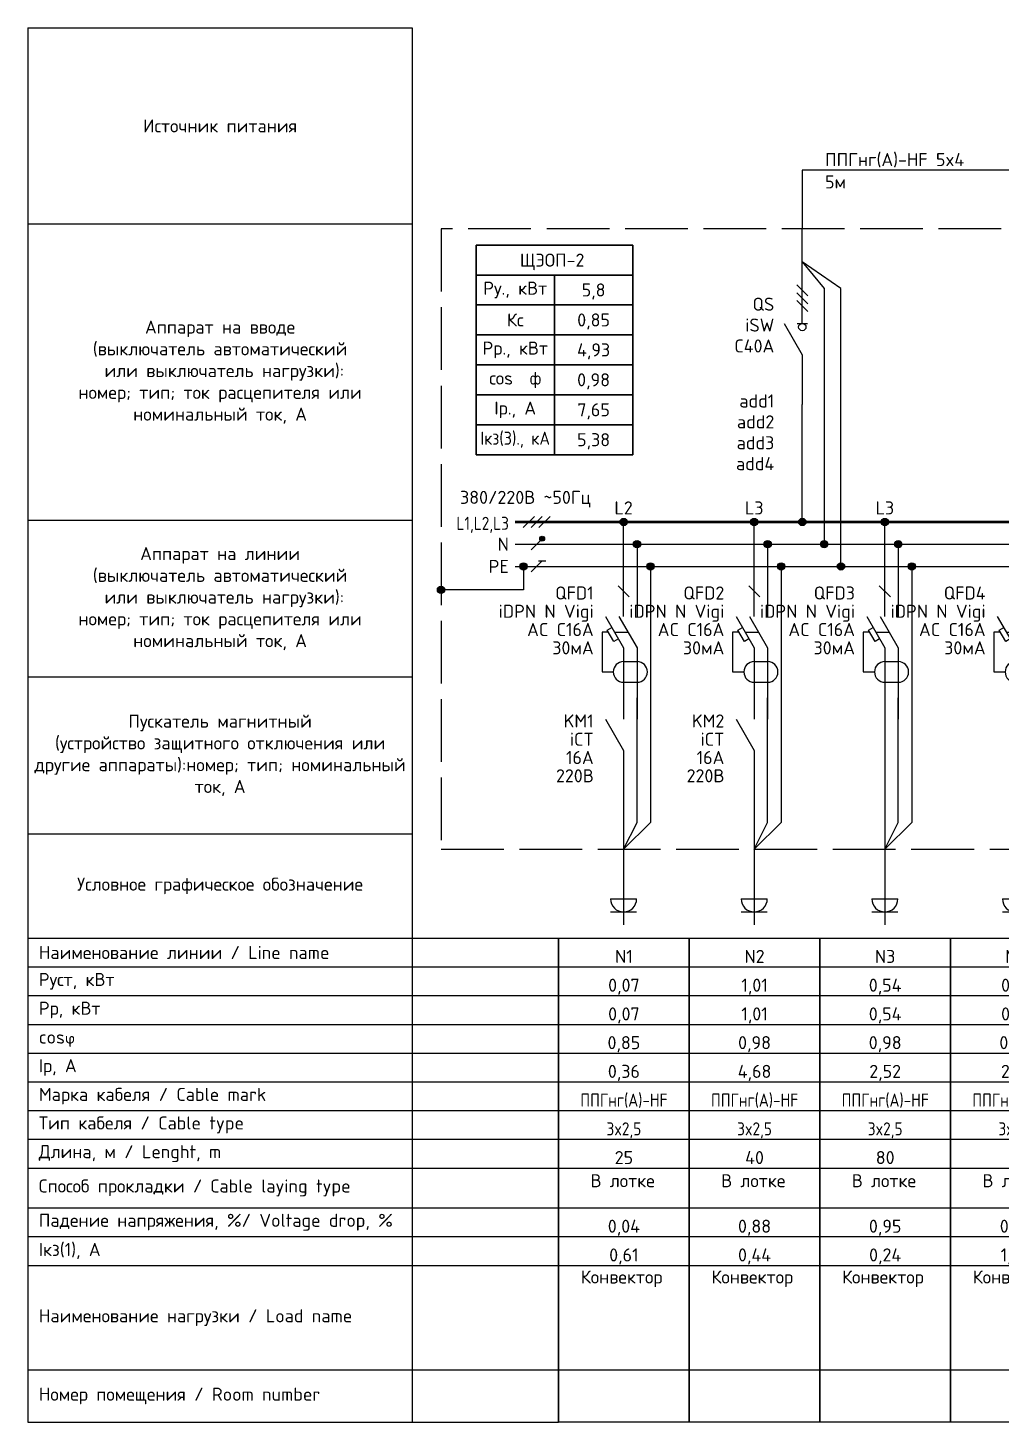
# Model space of a CAD drawing. Header units: millimetres. Extents: x -102 to 310, y -93 to 174.
# Drawn here: x -101.6 to 84.7, y -92.6 to 174.3 of the extents above; entities that cross this region are included whole.
import ezdxf
from ezdxf.enums import TextEntityAlignment as Align

# ---------------------------------------------------------------- set-up
doc = ezdxf.new("R2010")
doc.units = ezdxf.units.MM
doc.linetypes.add('ACAD_ISO02W100', pattern=[15, 12, -3])
for name, color, linetype in [('EM 0.35mm', 5, 'Continuous'), ('EM Text Ru', 8, 'Continuous'), ('EM_Сплошная толстая основная 0.5', 7, 'Continuous'), ('EM_Сплошная тонкая 0.3', 3, 'Continuous'), ('EM_Схема L', 7, 'Continuous'), ('EM_Штриховая 0.2', 1, 'Continuous')]:
    doc.layers.add(name, color=color, linetype=linetype)
doc.layers.add('st_Схема', color=7, linetype='Continuous', lineweight=30)
doc.styles.add('ISOCPEUR', font='isocpeur.ttf')
doc.styles.get("Standard").update_dxf_attribs({"font": 'arial.ttf'})

# ---------------------------------------------------------------- blocks, each defined once
blk = doc.blocks.new('*T3')
at = {"layer": 'EM Text Ru', "color": 1, "linetype": 'ByBlock', "lineweight": -2, "transparency": 16777216}
for p, q in [((0, 0), (101.56, 0)), ((0, 0), (0, -92.64)), ((73.56, 0), (73.56, -92.64)), ((101.56, 0), (101.56, -92.64)), ((0, -5.5), (101.56, -5.5)), ((0, -11), (101.56, -11)), ((0, -16.5), (101.56, -16.5)), ((0, -22), (101.56, -22)), ((0, -27.5), (101.56, -27.5)), ((0, -33), (101.56, -33)), ((0, -38.5), (101.56, -38.5)), ((0, -44), (101.56, -44)), ((0, -51.64), (101.56, -51.64)), ((0, -57.14), (101.56, -57.14)), ((0, -62.64), (101.56, -62.64)), ((0, -82.64), (101.56, -82.64)), ((0, -92.64), (101.56, -92.64))]:
    blk.add_line(p, q, dxfattribs=at)
at = {"layer": 'EM Text Ru', "transparency": 16777216, "char_height": 2.5, "width": 72.56, "attachment_point": 4, "style": 'ISOCPEUR'}
for s, insert in [(' Наименование линии / Line name', (0.5, -2.75)), (' Pуст, кВт', (0.5, -8.25)), (' Рр, кВт', (0.5, -13.75)), (' cos{\\H0.83333x;φ}', (0.5, -19.25)), (' Iр, А', (0.5, -24.75)), (' Марка кабеля / Cable mark', (0.5, -30.25)), (' Тип кабеля / Cable type', (0.5, -35.75)), (' Длина, м / Lenght, m', (0.5, -41.25)), (' Способ прокладки / Сable laying type', (0.5, -47.82)), (' Падение напряжения, %/ Voltage drop, %', (0.5, -54.39)), (' Iкз(1), А', (0.5, -59.89)), (' Наименование нагрузки / Load name', (0.5, -72.64)), (' Номер помещения / Room number', (0.5, -87.64))]:
    blk.add_mtext(s, dxfattribs=dict(at, insert=insert))
blk = doc.blocks.new('*T4')
at = {"layer": 'EM Text Ru', "color": 1, "linetype": 'ByBlock', "lineweight": -2, "transparency": 16777216}
for p, q in [((0, 0), (73.56, 0)), ((0, 0), (0, -174.26)), ((73.56, 0), (73.56, -174.26)), ((0, -37.53), (73.56, -37.53)), ((0, -94.26), (73.56, -94.26)), ((0, -124.26), (73.56, -124.26)), ((0, -154.26), (73.56, -154.26)), ((0, -174.26), (73.56, -174.26))]:
    blk.add_line(p, q, dxfattribs=at)
at = {"layer": 'EM Text Ru', "transparency": 16777216, "char_height": 2.5, "width": 72.56, "attachment_point": 5, "style": 'ISOCPEUR'}
for s, insert in [('Источник питания', (36.78, -18.76)), ('Аппарат на вводе\\P(выключатель автоматический\\P или выключатель нагрузки):\\Pномер; тип; ток расцепителя или \\Pноминальный ток, А', (36.78, -65.9)), ('Аппарат на линии \\P(выключатель автоматический\\P или выключатель нагрузки):\\Pномер; тип; ток расцепителя или \\Pноминальный ток, А', (36.78, -109.26)), ('Пускатель магнитный\\P(устройство защитного отключения или другие аппараты):номер; тип; номинальный ток, А', (36.78, -139.26)), ('Условное графическое обозначение', (36.78, -164.26))]:
    blk.add_mtext(s, dxfattribs=dict(at, insert=insert))
blk = doc.blocks.new('Точка присоединения')
h = blk.add_hatch(color=256)
h.dxf.hatch_style = 1
edge = h.paths.add_edge_path()
edge.add_arc((0, 0), 0.7, 0, 360)
blk.add_circle((0, 0), 0.7)
blk = doc.blocks.new('TOTAL')
at = {"layer": 'st_Схема', "color": 0}
for p, q in [((-15.8, 132.69), (14.2, 132.69)), ((-15.8, 132.69), (-15.8, 92.55)), ((14.2, 132.69), (14.2, 92.55)), ((-15.8, 126.95), (14.2, 126.95)), ((-0.8, 126.95), (-0.8, 92.55)), ((-15.8, 121.22), (14.2, 121.22)), ((-15.8, 115.49), (14.2, 115.49)), ((-15.8, 109.75), (14.2, 109.75)), ((-15.8, 104.02), (14.2, 104.02)), ((-15.8, 98.29), (14.2, 98.29)), ((-15.8, 92.55), (14.2, 92.55))]:
    blk.add_line(p, q, dxfattribs=at)
at = {"style": 'ISOCPEUR'}
blk.add_attdef('PANEL_NAME', text='', height=2.5, dxfattribs=at).set_placement((-1.23, 129.47), align=Align.MIDDLE)
for tag, p in [('PWR', (6.7, 124.09)), ('DEMAND_FACTOR', (6.7, 118.35)), ('PWR_DEMAND', (6.7, 112.62)), ('PWR_FACTOR', (6.7, 106.89)), ('CURRENT', (6.7, 101.15)), ('SHORT_CURRENT', (6.7, 95.42))]:
    blk.add_attdef(tag, text='', height=2.5, dxfattribs=at).set_placement(p, align=Align.MIDDLE_CENTER)
at = {"layer": 'st_Схема', "color": 0, "char_height": 2.5, "attachment_point": 5}
for s, insert, width in [('{\\fISOCPEUR|b0|i0|c0;Pу., кВт', (-8.3, 124.09), 12.6), ('{\\fISOCPEUR|b0|i0|c0;Кс', (-8.3, 118.35), 12.6), ('{\\fISOCPEUR|b0|i0|c0;Рр., кВт', (-8.3, 112.62), 12.6), ('{\\fISOCPEUR|b0|i0|c0;соs  ф', (-8.3, 106.89), 12.6), ('{\\fISOCPEUR|b0|i0|c0;Iр., А', (-8.3, 101.15), 12.6), ('{\\fISOCPEUR|b0|i0|c0|p34;\\W0.9;I\\fISOCPEUR|b0|i0|c204|p34;кз(3)\\fISOCPEUR|b0|i0|c0|p34;., \\fISOCPEUR|b0|i0|c204|p34;кА}', (-8.3, 95.42), 15.6173)]:
    blk.add_mtext(s, dxfattribs=dict(at, insert=insert, width=width))
blk = doc.blocks.new('*U7')
at = {"layer": 'EM_Сплошная тонкая 0.3'}
for points in [[(0, 4.58), (2.57, 9.69), (2.57, 51.47)], [(5.15, 47.22), (5.15, 9.69), (0, 4.58)]]:
    blk.add_lwpolyline(points, dxfattribs=at)
for p in [(2.57, 51.47), (5.15, 47.22)]:
    blk.add_blockref('Точка присоединения', p)
blk = doc.blocks.new('*U29')
h = blk.add_hatch(color=256)
edge = h.paths.add_edge_path()
edge.add_arc((164.42, 147.05), 0.728, 0, 360)
h = blk.add_hatch()
h.set_pattern_fill('ANGLE', color=256, scale=1.2, style=0)
h.set_pattern_definition([(0, (164.417, 147.048), (0, 8.382), [6.096, -2.286]), (90, (164.417, 147.048), (-8.382, 5e-16), [6.096, -2.286])])
edge = h.paths.add_edge_path()
edge.add_arc((164.42, 147.05), 0.366, 0, 180)
edge.add_arc((164.42, 147.05), 0.366, 180, 360)
h = blk.add_hatch(color=256)
h.dxf.hatch_style = 1
edge = h.paths.add_edge_path()
edge.add_arc((46.64, 79.67), 0.7, 0, 360)
h = blk.add_hatch(color=256)
h.dxf.hatch_style = 1
edge = h.paths.add_edge_path()
edge.add_arc((50.83, 75.42), 0.7, 0, 360)
h = blk.add_hatch(color=256)
h.dxf.hatch_style = 1
edge = h.paths.add_edge_path()
edge.add_arc((54.04, 71.17), 0.7, 0, 360)
at = {"layer": 'EM 0.35mm'}
h = blk.add_hatch(color=256, dxfattribs=at)
h.dxf.hatch_style = 1
edge = h.paths.add_edge_path()
edge.add_arc((161.56, 162.62), 0.467, 0, 360)
for p, q in [((146.35, 150.53), (140.34, 147.05)), ((141.57, 148.91), (143.74, 150.16)), ((143.74, 150.16), (144.24, 149.3)), ((142.07, 148.05), (141.57, 148.91)), ((145.34, 146.05), (147.34, 148.05)), ((145.34, 148.05), (147.34, 146.05)), ((146.34, 147.05), (164.42, 147.05)), ((46.64, 117.69), (46.64, 135.77)), ((43.16, 117.7), (46.64, 111.69)), ((45.64, 117.69), (47.64, 117.69)), ((46.64, 111.69), (46.64, 102.14)), ((46.64, 79.67), (46.64, 102.14))]:
    blk.add_line(p, q)
for points in [[(140.34, 147.05), (46.64, 147.05), (46.64, 135.77)], [(150.71, 148.11), (148.59, 145.99)], [(152.21, 148.11), (150.09, 145.99)], [(153.71, 148.11), (151.59, 145.99)], [(45.58, 125.06), (47.7, 122.94)], [(45.58, 123.56), (47.7, 121.44)], [(45.58, 122.06), (47.7, 119.94)]]:
    blk.add_lwpolyline(points)
for centre, radius in [((164.42, 147.05), 0.728), ((46.64, 116.99), 0.7), ((46.64, 79.67), 0.7), ((50.83, 75.42), 0.7), ((54.04, 71.17), 0.7)]:
    blk.add_circle(centre, radius)
for points in [[(165.48, 163.96), (163.36, 166.09)], [(157.31, 162.62), (155.19, 164.74)], [(157.31, 163.34), (157.31, 161.9)], [(161.56, 162.62), (159.44, 164.74)], [(165.48, 162.62), (163.36, 164.74)], [(165.48, 161.27), (163.36, 163.39)]]:
    blk.add_lwpolyline(points, dxfattribs=at)
blk.add_circle((161.56, 162.62), 0.467, dxfattribs=at)
at = {"layer": 'EM_Сплошная толстая основная 0.5', "const_width": 0.6}
blk.add_lwpolyline([(164.42, 168.43), (164.42, 140.07)], dxfattribs=at)
at = {"layer": 'EM_Сплошная тонкая 0.3'}
for p, q in [((54.04, 124.39), (46.64, 129.49)), ((46.64, 129.49), (50.83, 124.39)), ((50.83, 124.39), (50.83, 75.42)), ((54.04, 71.17), (54.04, 124.39))]:
    blk.add_line(p, q, dxfattribs=at)
for points in [[(156.25, 168.43), (156.25, 140.07)], [(160.5, 168.43), (160.5, 140.07)]]:
    blk.add_lwpolyline(points, dxfattribs=at)
at = {"layer": 'EM_Штриховая 0.2', "linetype": 'ACAD_ISO02W100'}
blk.add_lwpolyline([(113.61, 174.26), (186.93, 174.26), (186.93, 138.12), (113.61, 138.12)], close=True, dxfattribs=at)
at = {"rotation": 270}
blk.add_blockref('*U7', (109.03, 147.05), dxfattribs=at)
at = {"style": 'ISOCPEUR'}
blk.add_attdef('MDB_NAME', text='', height=2.5, dxfattribs=at).set_placement((176.04, 169.13), align=Align.BOTTOM_CENTER)
for tag, p in [('MDB-CB_1', (142.24, 166.53)), ('MDB-CB_2', (142.24, 162.53)), ('MDB-CB_3', (142.24, 158.53)), ('MDB-CB_4', (142.24, 154.53))]:
    blk.add_attdef(tag, text='', height=2.5, dxfattribs=at).set_placement(p, align=Align.MIDDLE_CENTER)
blk.add_attdef('CABLE', text='', height=2.5, dxfattribs=at).set_placement((50.99, 147.05), align=Align.BOTTOM_LEFT)
blk.add_attdef('CABLE_LENGHT', text='', height=2.5, dxfattribs=at).set_placement((50.99, 146.02), align=Align.TOP_LEFT)
for tag, p in [('DB-CB_1', (41.28, 121.37)), ('DB-CB_2', (41.28, 117.37)), ('DB-CB_3', (41.28, 113.37)), ('DB-CB_4', (41.28, 109.37)), ('ADD_1', (41.28, 102.84)), ('ADD_2', (41.28, 98.84)), ('ADD_3', (41.28, 94.84)), ('ADD_4', (41.28, 90.84))]:
    blk.add_attdef(tag, text='', height=2.5, dxfattribs=at).set_placement(p, align=Align.MIDDLE_RIGHT)
blk = doc.blocks.new('*U30')
h = blk.add_hatch(color=256)
h.dxf.hatch_style = 1
edge = h.paths.add_edge_path()
edge.add_arc((12.44, 79.67), 0.7, 0, 360)
h = blk.add_hatch(color=256)
h.dxf.hatch_style = 1
edge = h.paths.add_edge_path()
edge.add_arc((15.01, 75.42), 0.7, 0, 360)
h = blk.add_hatch(color=256)
h.dxf.hatch_style = 1
edge = h.paths.add_edge_path()
edge.add_arc((17.59, 71.17), 0.7, 0, 360)
for p, q in [((12.44, 61.59), (12.44, 79.67)), ((8.96, 61.6), (12.44, 55.59)), ((9.32, 58.99), (10.19, 59.49)), ((10.57, 56.82), (9.32, 58.99)), ((11.44, 57.32), (10.57, 56.82)), ((12.44, 55.59), (12.44, 41.91)), ((8.96, 41.91), (12.44, 35.9)), ((12.44, 35.9), (12.44, 26.35)), ((12.44, 26.35), (12.44, 7.53))]:
    blk.add_line(p, q)
at = {"ltscale": 100}
for points in [[(0, 75.42), (25, 75.42)], [(0, 71.17), (25, 71.17)]]:
    blk.add_lwpolyline(points, dxfattribs=at)
blk.add_lwpolyline([(11.38, 67.46), (13.5, 65.34)])
for centre in [(12.44, 79.67), (15.01, 75.42), (17.59, 71.17)]:
    blk.add_circle(centre, 0.7)
at = {"layer": 'EM_Сплошная тонкая 0.3'}
for p, q in [((15.01, 75.42), (15.01, 61.6)), ((11.53, 61.6), (15.01, 55.59)), ((15.01, 55.59), (15.01, 41.91))]:
    blk.add_line(p, q, dxfattribs=at)
for points in [[(17.59, 71.17), (17.59, 22.13), (12.44, 17.02)], [(12.44, 52.95), (15.01, 52.95)], [(12.44, 49), (15.01, 49)], [(12.44, 17.02), (15.01, 22.13), (15.01, 46.04)]]:
    blk.add_lwpolyline(points, dxfattribs=at)
at = {"layer": 'EM_Сплошная тонкая 0.3', "ltscale": 0.5}
for points in [[(9.55, 58.59), (8.31, 58.59), (8.31, 50.97), (10.46, 50.97)], [(10.7, 58.59), (13.27, 58.59)]]:
    blk.add_lwpolyline(points, dxfattribs=at)
at = {"layer": 'EM_Сплошная тонкая 0.3'}
for centre, start, end in [((12.44, 50.97), 90, 270), ((15.01, 50.97), 270, 90)]:
    blk.add_arc(centre, 1.98, start, end, dxfattribs=at)
at = {"layer": 'EM_Схема L', "ltscale": 100, "const_width": 0.5}
blk.add_lwpolyline([(0, 79.67), (25, 79.67)], dxfattribs=at)
at = {"style": 'ISOCPEUR'}
blk.add_attdef('PHASE', text='', height=2.5, dxfattribs=at).set_placement((12.44, 80.37), align=Align.BOTTOM_CENTER)
for tag, p in [('AT1_1', (6.72, 66.08)), ('AT1_2', (6.72, 62.58)), ('AT1_3', (6.72, 59.08)), ('AT1_4', (6.72, 55.58)), ('AT1_5', (6.72, 52.08)), ('AT2_1', (6.72, 41.58)), ('AT2_2', (6.72, 38.08)), ('AT2_3', (6.72, 34.58)), ('AT2_4', (6.72, 31.08))]:
    blk.add_attdef(tag, text='', height=2.5, dxfattribs=at).set_placement(p, align=Align.MIDDLE_RIGHT)
blk = doc.blocks.new('*U31')
for points in [[(9.94, 7.53), (14.94, 7.53)], [(12.44, 7.53), (12.44, 2.53)], [(9.94, 5.03), (14.94, 5.03)]]:
    blk.add_lwpolyline(points)
at = {"color": 1}
blk.add_lwpolyline([(0, 0), (25, 0), (25, -92.64), (0, -92.64)], close=True, dxfattribs=at)
for points in [[(0, -5.5), (25, -5.5)], [(0, -11), (25, -11)], [(0, -16.5), (25, -16.5)], [(0, -22), (25, -22)], [(0, -27.5), (25, -27.5)], [(0, -33), (25, -33)], [(0, -38.5), (25, -38.5)], [(0, -44), (25, -44)], [(0, -51.64), (25, -51.64)], [(0, -57.14), (25, -57.14)], [(0, -62.64), (25, -62.64)], [(0, -82.64), (25, -82.64)]]:
    blk.add_lwpolyline(points, dxfattribs=at)
blk.add_arc((12.44, 7.53), 2.5, 180, 0)
at = {"style": 'ISOCPEUR'}
for tag, p in [('LINE_1', (12.5, -5.5)), ('LINE_2', (12.5, -11)), ('LINE_3', (12.5, -16.5)), ('LINE_4', (12.5, -22)), ('LINE_5', (12.5, -27.5)), ('LINE_8', (12.5, -44)), ('LINE_10', (12.5, -57.14)), ('LINE_11', (12.5, -62.64))]:
    blk.add_attdef(tag, text='', height=2.5, dxfattribs=at).set_placement(p, align=Align.BOTTOM_CENTER)
at = {"style": 'ISOCPEUR', "width": 0.85}
for tag, p in [('LINE_6', (12.5, -33)), ('LINE_7', (12.5, -38.5))]:
    blk.add_attdef(tag, text='', height=2.5, dxfattribs=at).set_placement(p, align=Align.BOTTOM_CENTER)
at = {"style": 'ISOCPEUR'}
for tag, p in [('LINE_9_001', (7.75, -47.68)), ('LINE_12_001', (5.12, -66.11)), ('LINE_13_001', (5.62, -85.89))]:
    blk.add_attdef(tag, p, '', height=2.5, dxfattribs=at)
blk = doc.blocks.new('*U34')
h = blk.add_hatch(color=256)
h.dxf.hatch_style = 1
edge = h.paths.add_edge_path()
edge.add_arc((12.44, 79.67), 0.7, 0, 360)
h = blk.add_hatch(color=256)
h.dxf.hatch_style = 1
edge = h.paths.add_edge_path()
edge.add_arc((15.01, 75.42), 0.7, 0, 360)
h = blk.add_hatch(color=256)
h.dxf.hatch_style = 1
edge = h.paths.add_edge_path()
edge.add_arc((17.59, 71.17), 0.7, 0, 360)
for p, q in [((12.44, 61.59), (12.44, 79.67)), ((8.96, 61.6), (12.44, 55.59)), ((9.32, 58.99), (10.19, 59.49)), ((10.57, 56.82), (9.32, 58.99)), ((11.44, 57.32), (10.57, 56.82)), ((12.44, 55.59), (12.44, 7.53))]:
    blk.add_line(p, q)
at = {"ltscale": 100}
for points in [[(0, 75.42), (25, 75.42)], [(0, 71.17), (25, 71.17)]]:
    blk.add_lwpolyline(points, dxfattribs=at)
blk.add_lwpolyline([(11.38, 67.46), (13.5, 65.34)])
for centre in [(12.44, 79.67), (15.01, 75.42), (17.59, 71.17)]:
    blk.add_circle(centre, 0.7)
at = {"layer": 'EM_Сплошная тонкая 0.3'}
for p, q in [((15.01, 75.42), (15.01, 61.6)), ((11.53, 61.6), (15.01, 55.59)), ((15.01, 55.59), (15.01, 41.91))]:
    blk.add_line(p, q, dxfattribs=at)
for points in [[(17.59, 71.17), (17.59, 22.13), (12.44, 17.02)], [(12.44, 52.95), (15.01, 52.95)], [(12.44, 49), (15.01, 49)], [(12.44, 17.02), (15.01, 22.13), (15.01, 46.04)]]:
    blk.add_lwpolyline(points, dxfattribs=at)
at = {"layer": 'EM_Сплошная тонкая 0.3', "ltscale": 0.5}
for points in [[(9.55, 58.59), (8.31, 58.59), (8.31, 50.97), (10.46, 50.97)], [(10.7, 58.59), (13.27, 58.59)]]:
    blk.add_lwpolyline(points, dxfattribs=at)
at = {"layer": 'EM_Сплошная тонкая 0.3'}
for centre, start, end in [((12.44, 50.97), 90, 270), ((15.01, 50.97), 270, 90)]:
    blk.add_arc(centre, 1.98, start, end, dxfattribs=at)
at = {"layer": 'EM_Схема L', "ltscale": 100, "const_width": 0.5}
blk.add_lwpolyline([(0, 79.67), (25, 79.67)], dxfattribs=at)
at = {"style": 'ISOCPEUR'}
blk.add_attdef('PHASE', text='', height=2.5, dxfattribs=at).set_placement((12.44, 80.37), align=Align.BOTTOM_CENTER)
for tag, p in [('AT1_1', (6.72, 66.08)), ('AT1_2', (6.72, 62.58)), ('AT1_3', (6.72, 59.08)), ('AT1_4', (6.72, 55.58)), ('AT1_5', (6.72, 52.08)), ('AT2_1', (6.72, 41.58)), ('AT2_2', (6.72, 38.08)), ('AT2_3', (6.72, 34.58)), ('AT2_4', (6.72, 31.08))]:
    blk.add_attdef(tag, text='', height=2.5, dxfattribs=at).set_placement(p, align=Align.MIDDLE_RIGHT)

msp = doc.modelspace()

# ---------------------------------------------------------------- hatches: boundary and pattern name
at = {"layer": 'EM 0.35mm'}
h = msp.add_hatch(color=256, dxfattribs=at)
h.dxf.hatch_style = 1
edge = h.paths.add_edge_path()
edge.add_arc((-3.14, 76.48), 0.467, 0, 360)

# ---------------------------------------------------------------- linework, layer by layer
at = {"ltscale": 100}
for points in [[(-8.33, 75.42), (0, 75.42)], [(-8.33, 71.17), (0, 71.17)]]:
    msp.add_lwpolyline(points, dxfattribs=at)
at = {"layer": 'EM 0.35mm'}
for points in [[(-4.64, 80.73), (-6.76, 78.6)], [(-3.14, 80.73), (-5.26, 78.6)], [(-1.64, 80.73), (-3.76, 78.6)], [(-3.14, 76.48), (-5.26, 74.35)], [(-3.14, 72.23), (-5.26, 70.11)], [(-3.86, 72.23), (-2.43, 72.23)]]:
    msp.add_lwpolyline(points, dxfattribs=at)
msp.add_circle((-3.14, 76.48), 0.467, dxfattribs=at)
at = {"layer": 'EM_Сплошная тонкая 0.3'}
msp.add_lwpolyline([(-6.71, 71.17), (-6.71, 66.7), (-22.5, 66.7)], dxfattribs=at)
at = {"layer": 'EM_Схема L', "ltscale": 100, "const_width": 0.5}
msp.add_lwpolyline([(-8.33, 79.67), (0, 79.67)], dxfattribs=at)
at = {"layer": 'EM_Штриховая 0.2', "linetype": 'ACAD_ISO02W100'}
msp.add_lwpolyline([(-22.5, 17.02), (309.72, 17.02), (309.72, 135.77), (-22.5, 135.77)], close=True, dxfattribs=at)

# ---------------------------------------------------------------- block references
for name, p in [('*T4', (-101.56, 174.26)), ('Точка присоединения', (-6.71, 71.17)), ('Точка присоединения', (-22.5, 66.7)), ('*T3', (-101.56, 0))]:
    msp.add_blockref(name, p)
for name, p, values in [('*U29', (0, 0), {'DB-CB_1': 'QS', 'DB-CB_2': 'iSW', 'DB-CB_3': 'C40A', 'MDB-CB_1': 'QF', 'MDB-CB_2': 'NSX100N', 'MDB-CB_3': '100', 'MDB-CB_4': 'TM100D', 'CABLE': 'ППГнг(А)-HF 5x4', 'CABLE_LENGHT': '5м', 'ADD_1': 'add1', 'ADD_2': 'add2', 'ADD_3': 'add3', 'ADD_4': 'add4', 'MDB_NAME': '1ВРУ-2'}), ('TOTAL', (0, 0), {'PANEL_NAME': 'ЩЭОП-2', 'PWR': '5,8', 'DEMAND_FACTOR': '0,85', 'PWR_DEMAND': '4,93', 'PWR_FACTOR': '0,98', 'CURRENT': '7,65', 'SHORT_CURRENT': '5,38'}), ('*U30', (0, 0), {'PHASE': 'L2', 'AT1_1': 'QFD1', 'AT1_2': 'iDPN N Vigi', 'AT1_3': 'AC C16A', 'AT1_4': '30мА', 'AT2_1': 'KM1', 'AT2_2': 'iCT', 'AT2_3': '16А', 'AT2_4': '220В'}), ('*U30', (25, 0), {'PHASE': 'L3', 'AT1_1': 'QFD2', 'AT1_2': 'iDPN N Vigi', 'AT1_3': 'AC C16A', 'AT1_4': '30мА', 'AT2_1': 'KM2', 'AT2_2': 'iCT', 'AT2_3': '16А', 'AT2_4': '220В'}), ('*U34', (50, 0), {'PHASE': 'L3', 'AT1_1': 'QFD3', 'AT1_2': 'iDPN N Vigi', 'AT1_3': 'AC C16A', 'AT1_4': '30мА'}), ('*U34', (75, 0), {'PHASE': 'L1', 'AT1_1': 'QFD4', 'AT1_2': 'iDPN N Vigi', 'AT1_3': 'AC C16A', 'AT1_4': '30мА'})]:
    msp.add_blockref(name, p).add_auto_attribs(values)
ref = msp.add_blockref('*U31', (0, 0))
ref.add_attrib('LINE_1', 'N1', dxfattribs={"height": 2.5, "style": 'ISOCPEUR'}).set_placement((12.5, -5.5), align=Align.BOTTOM_CENTER)
ref.add_attrib('LINE_2', '0,07', dxfattribs={"height": 2.5, "style": 'ISOCPEUR'}).set_placement((12.5, -11), align=Align.BOTTOM_CENTER)
ref.add_attrib('LINE_3', '0,07', dxfattribs={"height": 2.5, "style": 'ISOCPEUR'}).set_placement((12.5, -16.5), align=Align.BOTTOM_CENTER)
ref.add_attrib('LINE_4', '0,85', dxfattribs={"height": 2.5, "style": 'ISOCPEUR'}).set_placement((12.5, -22), align=Align.BOTTOM_CENTER)
ref.add_attrib('LINE_5', '0,36', dxfattribs={"height": 2.5, "style": 'ISOCPEUR'}).set_placement((12.5, -27.5), align=Align.BOTTOM_CENTER)
ref.add_attrib('LINE_6', 'ППГнг(А)-HF', dxfattribs={"height": 2.5, "style": 'ISOCPEUR', "width": 0.85}).set_placement((12.5, -33), align=Align.BOTTOM_CENTER)
ref.add_attrib('LINE_7', '3x2,5', dxfattribs={"height": 2.5, "style": 'ISOCPEUR', "width": 0.85}).set_placement((12.5, -38.5), align=Align.BOTTOM_CENTER)
ref.add_attrib('LINE_8', '25', dxfattribs={"height": 2.5, "style": 'ISOCPEUR'}).set_placement((12.5, -44), align=Align.BOTTOM_CENTER)
ref.add_attrib('LINE_9_001', 'В лотке', (6.12, -47.68), dxfattribs={"height": 2.5, "style": 'ISOCPEUR'})
ref.add_attrib('LINE_10', '0,04', dxfattribs={"height": 2.5, "style": 'ISOCPEUR'}).set_placement((12.5, -57.14), align=Align.BOTTOM_CENTER)
ref.add_attrib('LINE_11', '0,61', dxfattribs={"height": 2.5, "style": 'ISOCPEUR'}).set_placement((12.5, -62.64), align=Align.BOTTOM_CENTER)
ref.add_attrib('LINE_12_001', 'Конвектор', (4.25, -66.11), dxfattribs={"height": 2.5, "style": 'ISOCPEUR'})
ref = msp.add_blockref('*U31', (25, 0))
ref.add_attrib('LINE_1', 'N2', dxfattribs={"height": 2.5, "style": 'ISOCPEUR'}).set_placement((37.5, -5.5), align=Align.BOTTOM_CENTER)
ref.add_attrib('LINE_2', '1,01', dxfattribs={"height": 2.5, "style": 'ISOCPEUR'}).set_placement((37.5, -11), align=Align.BOTTOM_CENTER)
ref.add_attrib('LINE_3', '1,01', dxfattribs={"height": 2.5, "style": 'ISOCPEUR'}).set_placement((37.5, -16.5), align=Align.BOTTOM_CENTER)
ref.add_attrib('LINE_4', '0,98', dxfattribs={"height": 2.5, "style": 'ISOCPEUR'}).set_placement((37.5, -22), align=Align.BOTTOM_CENTER)
ref.add_attrib('LINE_5', '4,68', dxfattribs={"height": 2.5, "style": 'ISOCPEUR'}).set_placement((37.5, -27.5), align=Align.BOTTOM_CENTER)
ref.add_attrib('LINE_6', 'ППГнг(А)-HF', dxfattribs={"height": 2.5, "style": 'ISOCPEUR', "width": 0.85}).set_placement((37.5, -33), align=Align.BOTTOM_CENTER)
ref.add_attrib('LINE_7', '3x2,5', dxfattribs={"height": 2.5, "style": 'ISOCPEUR', "width": 0.85}).set_placement((37.5, -38.5), align=Align.BOTTOM_CENTER)
ref.add_attrib('LINE_8', '40', dxfattribs={"height": 2.5, "style": 'ISOCPEUR'}).set_placement((37.5, -44), align=Align.BOTTOM_CENTER)
ref.add_attrib('LINE_9_001', 'В лотке', (31.12, -47.68), dxfattribs={"height": 2.5, "style": 'ISOCPEUR'})
ref.add_attrib('LINE_10', '0,88', dxfattribs={"height": 2.5, "style": 'ISOCPEUR'}).set_placement((37.5, -57.14), align=Align.BOTTOM_CENTER)
ref.add_attrib('LINE_11', '0,44', dxfattribs={"height": 2.5, "style": 'ISOCPEUR'}).set_placement((37.5, -62.64), align=Align.BOTTOM_CENTER)
ref.add_attrib('LINE_12_001', 'Конвектор', (29.25, -66.11), dxfattribs={"height": 2.5, "style": 'ISOCPEUR'})
ref = msp.add_blockref('*U31', (50, 0))
ref.add_attrib('LINE_1', 'N3', dxfattribs={"height": 2.5, "style": 'ISOCPEUR'}).set_placement((62.5, -5.5), align=Align.BOTTOM_CENTER)
ref.add_attrib('LINE_2', '0,54', dxfattribs={"height": 2.5, "style": 'ISOCPEUR'}).set_placement((62.5, -11), align=Align.BOTTOM_CENTER)
ref.add_attrib('LINE_3', '0,54', dxfattribs={"height": 2.5, "style": 'ISOCPEUR'}).set_placement((62.5, -16.5), align=Align.BOTTOM_CENTER)
ref.add_attrib('LINE_4', '0,98', dxfattribs={"height": 2.5, "style": 'ISOCPEUR'}).set_placement((62.5, -22), align=Align.BOTTOM_CENTER)
ref.add_attrib('LINE_5', '2,52', dxfattribs={"height": 2.5, "style": 'ISOCPEUR'}).set_placement((62.5, -27.5), align=Align.BOTTOM_CENTER)
ref.add_attrib('LINE_6', 'ППГнг(А)-HF', dxfattribs={"height": 2.5, "style": 'ISOCPEUR', "width": 0.85}).set_placement((62.5, -33), align=Align.BOTTOM_CENTER)
ref.add_attrib('LINE_7', '3x2,5', dxfattribs={"height": 2.5, "style": 'ISOCPEUR', "width": 0.85}).set_placement((62.5, -38.5), align=Align.BOTTOM_CENTER)
ref.add_attrib('LINE_8', '80', dxfattribs={"height": 2.5, "style": 'ISOCPEUR'}).set_placement((62.5, -44), align=Align.BOTTOM_CENTER)
ref.add_attrib('LINE_9_001', 'В лотке', (56.12, -47.68), dxfattribs={"height": 2.5, "style": 'ISOCPEUR'})
ref.add_attrib('LINE_10', '0,95', dxfattribs={"height": 2.5, "style": 'ISOCPEUR'}).set_placement((62.5, -57.14), align=Align.BOTTOM_CENTER)
ref.add_attrib('LINE_11', '0,24', dxfattribs={"height": 2.5, "style": 'ISOCPEUR'}).set_placement((62.5, -62.64), align=Align.BOTTOM_CENTER)
ref.add_attrib('LINE_12_001', 'Конвектор', (54.25, -66.11), dxfattribs={"height": 2.5, "style": 'ISOCPEUR'})
ref = msp.add_blockref('*U31', (75, 0))
ref.add_attrib('LINE_1', 'N4', dxfattribs={"height": 2.5, "style": 'ISOCPEUR'}).set_placement((87.5, -5.5), align=Align.BOTTOM_CENTER)
ref.add_attrib('LINE_2', '0,61', dxfattribs={"height": 2.5, "style": 'ISOCPEUR'}).set_placement((87.5, -11), align=Align.BOTTOM_CENTER)
ref.add_attrib('LINE_3', '0,61', dxfattribs={"height": 2.5, "style": 'ISOCPEUR'}).set_placement((87.5, -16.5), align=Align.BOTTOM_CENTER)
ref.add_attrib('LINE_4', '0,98', dxfattribs={"height": 2.5, "style": 'ISOCPEUR'}).set_placement((87.5, -22), align=Align.BOTTOM_CENTER)
ref.add_attrib('LINE_5', '2,81', dxfattribs={"height": 2.5, "style": 'ISOCPEUR'}).set_placement((87.5, -27.5), align=Align.BOTTOM_CENTER)
ref.add_attrib('LINE_6', 'ППГнг(А)-HF', dxfattribs={"height": 2.5, "style": 'ISOCPEUR', "width": 0.85}).set_placement((87.5, -33), align=Align.BOTTOM_CENTER)
ref.add_attrib('LINE_7', '3x2,5', dxfattribs={"height": 2.5, "style": 'ISOCPEUR', "width": 0.85}).set_placement((87.5, -38.5), align=Align.BOTTOM_CENTER)
ref.add_attrib('LINE_8', '5', dxfattribs={"height": 2.5, "style": 'ISOCPEUR'}).set_placement((87.5, -44), align=Align.BOTTOM_CENTER)
ref.add_attrib('LINE_9_001', 'В лотке', (81.12, -47.68), dxfattribs={"height": 2.5, "style": 'ISOCPEUR'})
ref.add_attrib('LINE_10', '0,09', dxfattribs={"height": 2.5, "style": 'ISOCPEUR'}).set_placement((87.5, -57.14), align=Align.BOTTOM_CENTER)
ref.add_attrib('LINE_11', '1,46', dxfattribs={"height": 2.5, "style": 'ISOCPEUR'}).set_placement((87.5, -62.64), align=Align.BOTTOM_CENTER)
ref.add_attrib('LINE_12_001', 'Конвектор', (79.25, -66.11), dxfattribs={"height": 2.5, "style": 'ISOCPEUR'})

# ---------------------------------------------------------------- texts
at = {"layer": 'EM Text Ru', "style": 'ISOCPEUR', "width": 0.85}
msp.add_text('L1,L2,L3', height=2.5, dxfattribs=at).set_placement((-9.5, 80.67), align=Align.TOP_RIGHT)
at = {"layer": 'EM Text Ru', "insert": (-18.86, 85.64), "char_height": 2.5, "width": 27.0389, "attachment_point": 1, "style": 'ISOCPEUR'}
msp.add_mtext('380/220В ~50Гц ', dxfattribs=at)
at = {"layer": 'EM Text Ru', "char_height": 2.5, "attachment_point": 6, "style": 'ISOCPEUR'}
for s, width, insert in [('N', 2.5, (-9.51, 75.42)), ('РЕ', 3.0527, (-9.51, 71.17))]:
    msp.add_mtext_dynamic_manual_height_columns(s, width=width, gutter_width=1, heights=[0], dxfattribs=dict(at, insert=insert))

doc.saveas('drawing.dxf')
